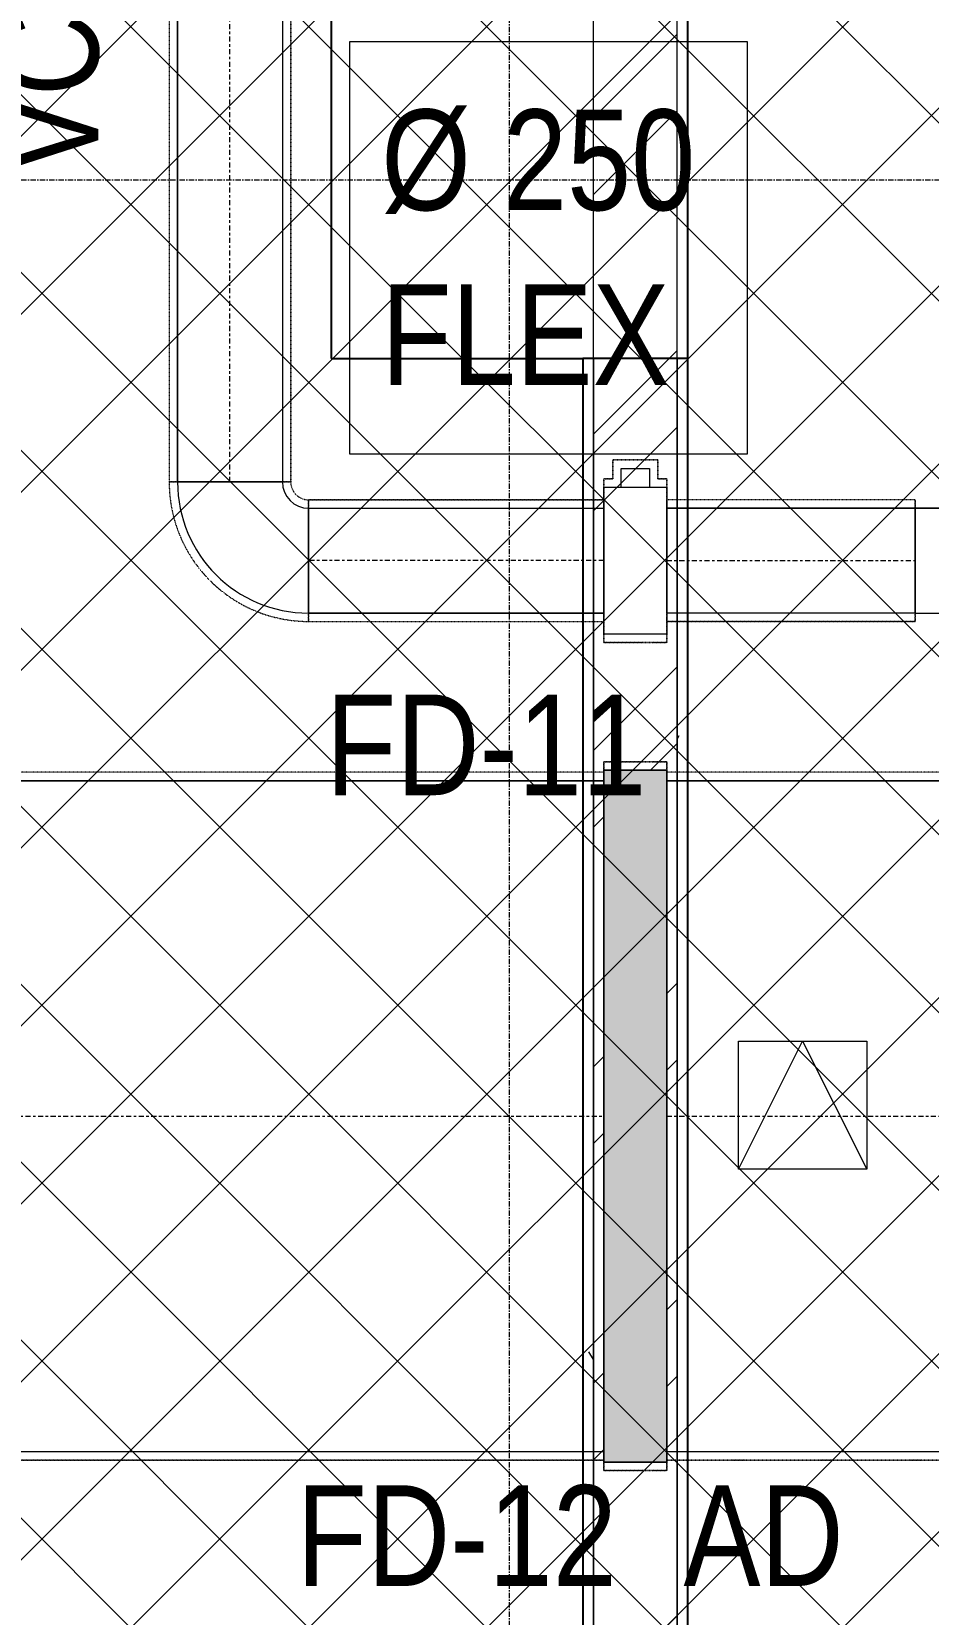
# Model space of a CAD drawing. Header units: inches. Extents: x -83664 to 20107, y -47222 to 19398.
# Drawn here: x -47112 to -44974, y -22184 to -18410 of the extents above; entities that cross this region are included whole.
import ezdxf

# ---------------------------------------------------------------- set-up
doc = ezdxf.new("R2010")
doc.units = ezdxf.units.IN
doc.header["$MEASUREMENT"] = 0
for name, pattern in [('Center', [29.999999, 12, -6, 6, -6]), ('Grid Line', [22.225, 12.7, -3.175, 3.175, -3.175]), ('Hidden 0_50', [1.0584, 0.5292, -0.5292])]:
    doc.linetypes.add(name, pattern=pattern)
doc.layers.add('A-DETL', color=7, linetype='Continuous', lineweight=18, true_color=0x00a600)
doc.layers.add('M-HVAC-DUCT', color=7, linetype='Continuous', lineweight=9, true_color=0xffe97f)
for name, color, linetype, lineweight in [('A-DETL-GENF', 7, 'Continuous', 9), ('A-WALL', 7, 'Continuous', 9), ('A-WALL-PATT', 7, 'Continuous', 25), ('G-ANNO-TEXT', 7, 'Continuous', 9), ('M-HVAC-DUCT-CNTR', 7, 'Center', 9), ('S-GRID', 7, 'Continuous', 9)]:
    doc.layers.add(name, color=color, linetype=linetype, lineweight=lineweight)
doc.styles.add('Arial Narrow_21', font='ARIALN.TTF', dxfattribs={"height": 240})
pattern_1 = [(0, (0, 0), (1219.2, 304.8), [50.292, -864.108, 50.292, -864.108, -4876.8]), (0, (0, 0), (1219.2, 304.8), [-1828.8, 50.292, -1778.508, 50.292, -864.108, -2133.6]), (0, (0, 0), (1219.2, 304.8), [-4572, 50.292, -559.308, 50.292, -1473.708]), (120, (457.2, 152.4), (-873.56454, 903.4582), [50.292, -864.108, 50.292, -864.108, -4876.8]), (120, (457.2, 152.4), (-873.56454, 903.4582), [-1828.8, 50.292, -1778.508, 50.292, -864.108, -2133.6]), (120, (457.2, 152.4), (-873.56454, 903.4582), [-4572, 50.292, -559.308, 50.292, -1473.708]), (240, (609.6, 762), (-345.63546, -1208.2582), [50.292, -864.108, 50.292, -864.108, -4876.8]), (240, (609.6, 762), (-345.63546, -1208.2582), [-1828.8, 50.292, -1778.508, 50.292, -864.108, -2133.6]), (240, (609.6, 762), (-345.63546, -1208.2582), [-4572, 50.292, -559.308, 50.292, -1473.708])]
pattern_2 = [(45, (0, 0), (-377.1708, 377.1708), []), (45, (0, 571.5), (-377.1708, 377.1708), [])]

# ---------------------------------------------------------------- blocks, each defined once
blk = doc.blocks.new('TEMW-ME-DMP-Motorised Fire Damper - MSFD-8296292-FIRST FLOOR AC CONDITIONING LAYOUT - PART A')
at = {"layer": 'M-HVAC-DUCT', "color": 6, "true_color": 0xff00ff}
for p, q in [((-33.75, 220), (-33.75, 175)), ((33.75, 220), (-33.75, 220)), ((33.75, 175), (33.75, 220)), ((75, 175), (-75, 175)), ((-75, 175), (-75, -175)), ((75, -175), (75, 175)), ((-75, -175), (75, -175))]:
    blk.add_line(p, q, dxfattribs=at)
blk = doc.blocks.new('GCE-DA-Fire Damper-Rectangular - Standard-V124-FIRST FLOOR AC CONDITIONING LAYOUT - PART A')
at = {"layer": 'A-DETL-GENF', "true_color": 0xff7f00}
blk.add_hatch(color=30, dxfattribs=at).paths.add_polyline_path([(75, -825), (-75, -825), (-75, 825), (75, 825)])
at = {"layer": 'A-DETL-GENF', "color": 30, "true_color": 0xff7f00}
for p, q in [((75, 825), (-75, 825)), ((-75, 825), (-75, -825)), ((75, -825), (75, 825)), ((-75, -825), (75, -825))]:
    blk.add_line(p, q, dxfattribs=at)
at = {"layer": 'M-HVAC-DUCT', "color": 30, "true_color": 0xff7f00}
for p, q in [((-75, -825), (-75, 825)), ((-75, 825), (75, 825)), ((75, 825), (75, -825)), ((75, -825), (-75, -825))]:
    blk.add_line(p, q, dxfattribs=at)
blk = doc.blocks.new('M_Rec Elbow - Radius - 0_75W-V156-FIRST FLOOR AC CONDITIONING LAYOUT - PART A')
at = {"layer": 'M-HVAC-DUCT', "color": 6, "true_color": 0xff00ff}
for p, q in [((106451.9, 78825.5), (106451.9, 78575.5)), ((106451.9, 78575.5), (106451.9, 78825.5)), ((106514.4, 78825.5), (106451.9, 78825.5)), ((106451.9, 78825.5), (106764.4, 78825.5)), ((106514.4, 78825.5), (106764.4, 78825.5)), ((106514.4, 78575.5), (106514.4, 78825.5)), ((106764.4, 78575.5), (106764.4, 78825.5)), ((106764.4, 78825.5), (106764.4, 78575.5)), ((106451.9, 78575.5), (106514.4, 78575.5)), ((106451.9, 78575.5), (106764.4, 78575.5)), ((106764.4, 78575.5), (106514.4, 78575.5))]:
    blk.add_line(p, q, dxfattribs=at)
blk = doc.blocks.new('M_Rec Elbow - Radius - 0_75W-V97-FIRST FLOOR AC CONDITIONING LAYOUT - PART A')
at = {"layer": 'M-HVAC-DUCT', "color": 6, "true_color": 0xff00ff}
for p, q in [((-125, 187.5), (125, 187.5)), ((125, 187.5), (-125, 187.5)), ((-187.5, 125), (-187.5, -125)), ((-187.5, -125), (-187.5, 125))]:
    blk.add_line(p, q, dxfattribs=at)
for radius in [62.5, 62.5, 312.5, 312.5]:
    blk.add_arc((-187.5, 187.5), radius, 270, 0, dxfattribs=at)
blk = doc.blocks.new('TEMW-SMBZ-HO-BM-HVAC-00002_rvt-1-FIRST FLOOR AC CONDITIONING LAYOUT - PART A')
at = {"layer": 'M-HVAC-DUCT', "color": 6, "linetype": 'Hidden 0_50', "true_color": 0xff00ff}
for p, q in [((104673, 81921.9), (104673, 78888)), ((104673, 81921.9), (104673, 78888)), ((104963, 78888), (104963, 81921.9)), ((104963, 81921.9), (104963, 78888)), ((105838.1, 78940.5), (105730.6, 78940.5)), ((105730.6, 78940.5), (105730.6, 78895.5)), ((105730.6, 78895.5), (105730.6, 78940.5)), ((105730.6, 78940.5), (105838.1, 78940.5)), ((105838.1, 78895.5), (105838.1, 78940.5)), ((105838.1, 78940.5), (105838.1, 78895.5)), ((104963, 78888), (104673, 78888)), ((104673, 78888), (104963, 78888)), ((104963, 78888), (104673, 78888)), ((104673, 78888), (104963, 78888)), ((105730.6, 78895.5), (105709.4, 78895.5)), ((105709.4, 78895.5), (105709.4, 78505.5)), ((105709.4, 78505.5), (105709.4, 78895.5)), ((105709.4, 78895.5), (105730.6, 78895.5)), ((105859.4, 78895.5), (105838.1, 78895.5)), ((105838.1, 78895.5), (105859.4, 78895.5)), ((105859.4, 78505.5), (105859.4, 78895.5)), ((105859.4, 78895.5), (105859.4, 78505.5)), ((105005.5, 78845.5), (105005.5, 78555.5)), ((105005.5, 78555.5), (105005.5, 78845.5)), ((105709.4, 78845.5), (105005.5, 78845.5)), ((105005.5, 78845.5), (105709.4, 78845.5)), ((105005.5, 78555.5), (105005.5, 78845.5)), ((105005.5, 78845.5), (105005.5, 78555.5)), ((105709.4, 78845.5), (105709.4, 78555.5)), ((105709.4, 78555.5), (105709.4, 78845.5)), ((105859.4, 78555.5), (105859.4, 78845.5)), ((105859.4, 78845.5), (105859.4, 78555.5)), ((106451.9, 78845.5), (105859.4, 78845.5)), ((106451.9, 78845.5), (105859.4, 78845.5)), ((106451.9, 78555.5), (106451.9, 78845.5)), ((106451.9, 78845.5), (106451.9, 78555.5)), ((105005.5, 78555.5), (105709.4, 78555.5)), ((105005.5, 78555.5), (105709.4, 78555.5)), ((105859.4, 78555.5), (106451.9, 78555.5)), ((106451.9, 78555.5), (105859.4, 78555.5)), ((105709.4, 78505.5), (105859.4, 78505.5)), ((105859.4, 78505.5), (105709.4, 78505.5))]:
    blk.add_line(p, q, dxfattribs=at)
at = {"layer": 'M-HVAC-DUCT', "color": 6, "true_color": 0xff00ff}
for p, q in [((104693, 78888), (104693, 81921.9)), ((104693, 81921.9), (104693, 78888)), ((104943, 81921.9), (104943, 78888)), ((104943, 81921.9), (104943, 78888)), ((104693, 78888), (104943, 78888)), ((104943, 78888), (104693, 78888)), ((105005.5, 78575.5), (105005.5, 78825.5)), ((105005.5, 78825.5), (105005.5, 78575.5)), ((105005.5, 78825.5), (105709.4, 78825.5)), ((105005.5, 78825.5), (105709.4, 78825.5)), ((105709.4, 78575.5), (105709.4, 78825.5)), ((105709.4, 78825.5), (105709.4, 78575.5)), ((105859.4, 78825.5), (105859.4, 78575.5)), ((105859.4, 78575.5), (105859.4, 78825.5)), ((105859.4, 78825.5), (106451.9, 78825.5)), ((106451.9, 78825.5), (105859.4, 78825.5)), ((106451.9, 78825.5), (106451.9, 78575.5)), ((106451.9, 78575.5), (106451.9, 78825.5)), ((105709.4, 78575.5), (105005.5, 78575.5)), ((105005.5, 78575.5), (105709.4, 78575.5)), ((106451.9, 78575.5), (105859.4, 78575.5)), ((106451.9, 78575.5), (105859.4, 78575.5))]:
    blk.add_line(p, q, dxfattribs=at)
at = {"layer": 'M-HVAC-DUCT', "color": 30, "linetype": 'Hidden 0_50', "true_color": 0xff7f00}
for p, q in [((105859.4, 78220.8), (105709.4, 78220.8)), ((105709.4, 78220.8), (105709.4, 76530.8)), ((105709.4, 76530.8), (105709.4, 78220.8)), ((105709.4, 78220.8), (105859.4, 78220.8)), ((105859.4, 76530.8), (105859.4, 78220.8)), ((105859.4, 78220.8), (105859.4, 76530.8)), ((105709.4, 78195.8), (97340.4, 78195.8)), ((105709.4, 78195.8), (97340.4, 78195.8)), ((105709.4, 76555.8), (105709.4, 78195.8)), ((105709.4, 78195.8), (105709.4, 76555.8)), ((105859.4, 76555.8), (105859.4, 78195.8)), ((105859.4, 78195.8), (105859.4, 76555.8)), ((108459.4, 78195.8), (105859.4, 78195.8)), ((108459.4, 78195.8), (105859.4, 78195.8)), ((97340.4, 76555.8), (105709.4, 76555.8)), ((105709.4, 76555.8), (97340.4, 76555.8)), ((105859.4, 76555.8), (108459.4, 76555.8)), ((108459.4, 76555.8), (105859.4, 76555.8)), ((105709.4, 76530.8), (105859.4, 76530.8)), ((105859.4, 76530.8), (105709.4, 76530.8))]:
    blk.add_line(p, q, dxfattribs=at)
at = {"layer": 'M-HVAC-DUCT', "color": 30, "true_color": 0xff7f00}
for p, q in [((97340.4, 78175.8), (105709.4, 78175.8)), ((105709.4, 78175.8), (97340.4, 78175.8)), ((105709.4, 78175.8), (105709.4, 76575.8)), ((105709.4, 76575.8), (105709.4, 78175.8)), ((105859.4, 78175.8), (105859.4, 76575.8)), ((105859.4, 76575.8), (105859.4, 78175.8)), ((105859.4, 78175.8), (108459.4, 78175.8)), ((108459.4, 78175.8), (105859.4, 78175.8)), ((105709.4, 76575.8), (97340.4, 76575.8)), ((105709.4, 76575.8), (97340.4, 76575.8)), ((108459.4, 76575.8), (105859.4, 76575.8)), ((108459.4, 76575.8), (105859.4, 76575.8))]:
    blk.add_line(p, q, dxfattribs=at)
at = {"layer": 'M-HVAC-DUCT', "color": 6, "linetype": 'Hidden 0_50', "true_color": 0xff00ff}
for radius in [332.5, 332.5, 42.5, 42.5]:
    blk.add_arc((105005.5, 78888), radius, 180, 270, dxfattribs=at)
at = {"layer": 'M-HVAC-DUCT-CNTR', "color": 6, "true_color": 0xff00ff}
for p, q in [((104818, 78888), (104818, 81921.9)), ((105709.4, 78700.5), (105005.5, 78700.5)), ((105859.4, 78700.5), (106451.9, 78700.5))]:
    blk.add_line(p, q, dxfattribs=at)
at = {"layer": 'M-HVAC-DUCT-CNTR', "color": 30, "true_color": 0xff7f00}
for p, q in [((97340.4, 77375.8), (105709.4, 77375.8)), ((105859.4, 77375.8), (108459.4, 77375.8))]:
    blk.add_line(p, q, dxfattribs=at)
at = {"layer": 'M-HVAC-DUCT', "color": 6, "linetype": 'Hidden 0_50', "lineweight": 9, "true_color": 0xff00ff, "extrusion": (0, 0, -1)}
for name, p in [('TEMW-ME-DMP-Motorised Fire Damper - MSFD-8296292-FIRST FLOOR AC CONDITIONING LAYOUT - PART A', (-105784.4, 78700.5)), ('GCE-DA-Fire Damper-Rectangular - Standard-V124-FIRST FLOOR AC CONDITIONING LAYOUT - PART A', (-105784.4, 77375.8))]:
    blk.add_blockref(name, p, dxfattribs=at)
at = {"layer": 'M-HVAC-DUCT', "color": 6, "linetype": 'Hidden 0_50', "lineweight": 9, "true_color": 0xff00ff, "rotation": 270}
blk.add_blockref('M_Rec Elbow - Radius - 0_75W-V97-FIRST FLOOR AC CONDITIONING LAYOUT - PART A', (104818, 78700.5), dxfattribs=at)
at = {"layer": 'M-HVAC-DUCT', "color": 6, "linetype": 'Hidden 0_50', "lineweight": 9, "true_color": 0xff00ff}
blk.add_blockref('M_Rec Elbow - Radius - 0_75W-V156-FIRST FLOOR AC CONDITIONING LAYOUT - PART A', (0, 0), dxfattribs=at)
blk = doc.blocks.new('TEMW-SMBZ-HO-BM-HVAC-00002_rvt-2-FIRST FLOOR AC CONDITIONING LAYOUT - PART A')
at = {"layer": 'M-HVAC-DUCT', "color": 6, "linetype": 'Hidden 0_50', "true_color": 0xff00ff}
for p, q in [((104673, 81921.9), (104673, 78888)), ((104673, 81921.9), (104673, 78888)), ((104963, 78888), (104963, 81921.9)), ((104963, 81921.9), (104963, 78888)), ((105838.1, 78940.5), (105730.6, 78940.5)), ((105730.6, 78940.5), (105730.6, 78895.5)), ((105730.6, 78895.5), (105730.6, 78940.5)), ((105730.6, 78940.5), (105838.1, 78940.5)), ((105838.1, 78895.5), (105838.1, 78940.5)), ((105838.1, 78940.5), (105838.1, 78895.5)), ((104963, 78888), (104673, 78888)), ((104673, 78888), (104963, 78888)), ((104963, 78888), (104673, 78888)), ((104673, 78888), (104963, 78888)), ((105730.6, 78895.5), (105709.4, 78895.5)), ((105709.4, 78895.5), (105709.4, 78505.5)), ((105709.4, 78505.5), (105709.4, 78895.5)), ((105709.4, 78895.5), (105730.6, 78895.5)), ((105859.4, 78895.5), (105838.1, 78895.5)), ((105838.1, 78895.5), (105859.4, 78895.5)), ((105859.4, 78505.5), (105859.4, 78895.5)), ((105859.4, 78895.5), (105859.4, 78505.5)), ((105005.5, 78845.5), (105005.5, 78555.5)), ((105005.5, 78555.5), (105005.5, 78845.5)), ((105709.4, 78845.5), (105005.5, 78845.5)), ((105005.5, 78845.5), (105709.4, 78845.5)), ((105005.5, 78555.5), (105005.5, 78845.5)), ((105005.5, 78845.5), (105005.5, 78555.5)), ((105709.4, 78845.5), (105709.4, 78555.5)), ((105709.4, 78555.5), (105709.4, 78845.5)), ((105859.4, 78555.5), (105859.4, 78845.5)), ((105859.4, 78845.5), (105859.4, 78555.5)), ((106451.9, 78845.5), (105859.4, 78845.5)), ((106451.9, 78845.5), (105859.4, 78845.5)), ((106451.9, 78555.5), (106451.9, 78845.5)), ((106451.9, 78845.5), (106451.9, 78555.5)), ((105005.5, 78555.5), (105709.4, 78555.5)), ((105005.5, 78555.5), (105709.4, 78555.5)), ((105859.4, 78555.5), (106451.9, 78555.5)), ((106451.9, 78555.5), (105859.4, 78555.5)), ((105709.4, 78505.5), (105859.4, 78505.5)), ((105859.4, 78505.5), (105709.4, 78505.5))]:
    blk.add_line(p, q, dxfattribs=at)
at = {"layer": 'M-HVAC-DUCT', "color": 6, "true_color": 0xff00ff}
for p, q in [((104693, 78888), (104693, 81921.9)), ((104693, 81921.9), (104693, 78888)), ((104943, 81921.9), (104943, 78888)), ((104943, 81921.9), (104943, 78888)), ((104693, 78888), (104943, 78888)), ((104943, 78888), (104693, 78888)), ((105005.5, 78575.5), (105005.5, 78825.5)), ((105005.5, 78825.5), (105005.5, 78575.5)), ((105005.5, 78825.5), (105709.4, 78825.5)), ((105005.5, 78825.5), (105709.4, 78825.5)), ((105709.4, 78575.5), (105709.4, 78825.5)), ((105709.4, 78825.5), (105709.4, 78575.5)), ((105859.4, 78825.5), (105859.4, 78575.5)), ((105859.4, 78575.5), (105859.4, 78825.5)), ((105859.4, 78825.5), (106451.9, 78825.5)), ((106451.9, 78825.5), (105859.4, 78825.5)), ((106451.9, 78825.5), (106451.9, 78575.5)), ((106451.9, 78575.5), (106451.9, 78825.5)), ((105709.4, 78575.5), (105005.5, 78575.5)), ((105005.5, 78575.5), (105709.4, 78575.5)), ((106451.9, 78575.5), (105859.4, 78575.5)), ((106451.9, 78575.5), (105859.4, 78575.5))]:
    blk.add_line(p, q, dxfattribs=at)
at = {"layer": 'M-HVAC-DUCT', "color": 30, "linetype": 'Hidden 0_50', "true_color": 0xff7f00}
for p, q in [((105859.4, 78220.8), (105709.4, 78220.8)), ((105709.4, 78220.8), (105709.4, 76530.8)), ((105709.4, 76530.8), (105709.4, 78220.8)), ((105709.4, 78220.8), (105859.4, 78220.8)), ((105859.4, 76530.8), (105859.4, 78220.8)), ((105859.4, 78220.8), (105859.4, 76530.8)), ((105709.4, 78195.8), (97340.4, 78195.8)), ((105709.4, 78195.8), (97340.4, 78195.8)), ((105709.4, 76555.8), (105709.4, 78195.8)), ((105709.4, 78195.8), (105709.4, 76555.8)), ((105859.4, 76555.8), (105859.4, 78195.8)), ((105859.4, 78195.8), (105859.4, 76555.8)), ((108459.4, 78195.8), (105859.4, 78195.8)), ((108459.4, 78195.8), (105859.4, 78195.8)), ((97340.4, 76555.8), (105709.4, 76555.8)), ((105709.4, 76555.8), (97340.4, 76555.8)), ((105859.4, 76555.8), (108459.4, 76555.8)), ((108459.4, 76555.8), (105859.4, 76555.8)), ((105709.4, 76530.8), (105859.4, 76530.8)), ((105859.4, 76530.8), (105709.4, 76530.8))]:
    blk.add_line(p, q, dxfattribs=at)
at = {"layer": 'M-HVAC-DUCT', "color": 30, "true_color": 0xff7f00}
for p, q in [((97340.4, 78175.8), (105709.4, 78175.8)), ((105709.4, 78175.8), (97340.4, 78175.8)), ((105709.4, 78175.8), (105709.4, 76575.8)), ((105709.4, 76575.8), (105709.4, 78175.8)), ((105859.4, 78175.8), (105859.4, 76575.8)), ((105859.4, 76575.8), (105859.4, 78175.8)), ((105859.4, 78175.8), (108459.4, 78175.8)), ((108459.4, 78175.8), (105859.4, 78175.8)), ((105709.4, 76575.8), (97340.4, 76575.8)), ((105709.4, 76575.8), (97340.4, 76575.8)), ((108459.4, 76575.8), (105859.4, 76575.8)), ((108459.4, 76575.8), (105859.4, 76575.8))]:
    blk.add_line(p, q, dxfattribs=at)
at = {"layer": 'M-HVAC-DUCT', "color": 6, "linetype": 'Hidden 0_50', "true_color": 0xff00ff}
for radius in [332.5, 332.5, 42.5, 42.5]:
    blk.add_arc((105005.5, 78888), radius, 180, 270, dxfattribs=at)
at = {"layer": 'M-HVAC-DUCT-CNTR', "color": 6, "true_color": 0xff00ff}
for p, q in [((104818, 78888), (104818, 81921.9)), ((105709.4, 78700.5), (105005.5, 78700.5)), ((105859.4, 78700.5), (106451.9, 78700.5))]:
    blk.add_line(p, q, dxfattribs=at)
at = {"layer": 'M-HVAC-DUCT-CNTR', "color": 30, "true_color": 0xff7f00}
for p, q in [((97340.4, 77375.8), (105709.4, 77375.8)), ((105859.4, 77375.8), (108459.4, 77375.8))]:
    blk.add_line(p, q, dxfattribs=at)
at = {"layer": 'M-HVAC-DUCT', "color": 6, "linetype": 'Hidden 0_50', "lineweight": 9, "true_color": 0xff00ff, "extrusion": (0, 0, -1)}
for name, p in [('TEMW-ME-DMP-Motorised Fire Damper - MSFD-8296292-FIRST FLOOR AC CONDITIONING LAYOUT - PART A', (-105784.4, 78700.5)), ('GCE-DA-Fire Damper-Rectangular - Standard-V124-FIRST FLOOR AC CONDITIONING LAYOUT - PART A', (-105784.4, 77375.8))]:
    blk.add_blockref(name, p, dxfattribs=at)
at = {"layer": 'M-HVAC-DUCT', "color": 6, "linetype": 'Hidden 0_50', "lineweight": 9, "true_color": 0xff00ff, "rotation": 270}
blk.add_blockref('M_Rec Elbow - Radius - 0_75W-V97-FIRST FLOOR AC CONDITIONING LAYOUT - PART A', (104818, 78700.5), dxfattribs=at)
at = {"layer": 'M-HVAC-DUCT', "color": 6, "linetype": 'Hidden 0_50', "lineweight": 9, "true_color": 0xff00ff}
blk.add_blockref('M_Rec Elbow - Radius - 0_75W-V156-FIRST FLOOR AC CONDITIONING LAYOUT - PART A', (0, 0), dxfattribs=at)
blk = doc.blocks.new('SMBZ_Hospital Arch Model_2026_01_29_rvt-1-FIRST FLOOR AC CONDITIONING LAYOUT - PART A')
at = {"layer": 'A-WALL-PATT', "lineweight": 9, "true_color": 0xbbbbbb}
h = blk.add_hatch(dxfattribs=at)
h.set_pattern_fill('FP_12', color=9, style=0, pattern_type=2)
h.set_pattern_definition(pattern_2)
h.paths.add_polyline_path([(105709.4, 57932.7), (105709.4, 59448.1), (105859.4, 59448.1), (105859.4, 57932.7), (105884.4, 57932.7), (105884.4, 83707.7), (105684.4, 83707.7), (105684.4, 57932.7)])
h.paths.add_polyline_path([(105847.3, 62670.6), (105709.4, 62670.6), (105709.4, 64220.6), (105859.4, 64220.6), (105859.4, 62670.6)])
h.paths.add_polyline_path([(105859.4, 65380.5), (105709.4, 65380.5), (105709.4, 65654.5), (105859.4, 65654.5)])
h.paths.add_polyline_path([(105859.4, 66975.6), (105709.4, 66975.6), (105709.4, 67249.6), (105859.4, 67249.6)])
h.paths.add_polyline_path([(105859.4, 76550.8), (105709.4, 76550.8), (105709.4, 78200.8), (105859.4, 78200.8)])
h.paths.add_polyline_path([(105859.4, 80347.3), (105709.4, 80347.3), (105709.4, 81171.3), (105859.4, 81171.3)])
h = blk.add_hatch(dxfattribs=at)
h.set_pattern_fill('FP_13', color=9, style=0, pattern_type=2)
h.set_pattern_definition(pattern_1)
h.paths.add_polyline_path([(105884.4, 57932.7), (105909.4, 57932.7), (105909.4, 83732.7), (105884.4, 83732.7), (105884.4, 58109.2)])
h = blk.add_hatch(dxfattribs=at)
h.set_pattern_fill('FP_13', color=9, style=0, pattern_type=2)
h.set_pattern_definition(pattern_1)
h.paths.add_polyline_path([(105684.4, 57932.7), (105684.4, 83482.7), (105659.4, 83482.7), (105659.4, 57932.7)])
h = blk.add_hatch(dxfattribs=at)
h.set_pattern_fill('FP_13', color=9, style=0, pattern_type=2)
h.set_pattern_definition(pattern_1)
h.paths.add_polyline_path([(105659.4, 79182.7), (105659.4, 80032.7), (105059.4, 80032.7), (105059.4, 79182.7)])
h = blk.add_hatch(dxfattribs=at)
h.set_pattern_fill('FP_13', color=9, style=0, pattern_type=2)
h.set_pattern_definition(pattern_1)
h.paths.add_polyline_path([(105684.4, 71032.7), (105684.4, 79182.7), (105659.4, 79182.7), (105659.4, 71032.7)])
h = blk.add_hatch(dxfattribs=at)
h.set_pattern_fill('FP_12', color=9, style=0, pattern_type=2)
h.set_pattern_definition(pattern_2)
h.paths.add_polyline_path([(105684.4, 71032.7), (105884.4, 71032.7), (105884.4, 79182.7), (105684.4, 79182.7), (105684.4, 75119.3)])
h.paths.add_polyline_path([(105859.4, 76550.8), (105709.4, 76550.8), (105709.4, 78200.8), (105859.4, 78200.8)])
h = blk.add_hatch(dxfattribs=at)
h.set_pattern_fill('FP_13', color=9, style=0, pattern_type=2)
h.set_pattern_definition(pattern_1)
h.paths.add_polyline_path([(105909.4, 71032.7), (105909.4, 79182.7), (105884.4, 79182.7), (105884.4, 71032.7)])
at = {"layer": 'A-WALL', "color": 9, "true_color": 0xbbbbbb}
for p, q in [((105884.4, 61182.7), (105884.4, 83707.7)), ((105909.4, 61182.7), (105909.4, 83732.7)), ((105684.4, 61182.7), (105684.4, 83482.7)), ((105059.4, 79182.7), (105059.4, 80032.7)), ((105659.4, 79182.7), (105059.4, 79182.7)), ((105659.4, 79182.7), (105909.4, 79182.7)), ((105659.4, 79182.7), (105659.4, 71032.7)), ((105659.4, 79182.7), (105659.4, 71032.7)), ((105684.4, 79182.7), (105684.4, 71032.7)), ((105884.4, 79182.7), (105884.4, 71032.7)), ((105909.4, 71032.7), (105909.4, 79182.7))]:
    blk.add_line(p, q, dxfattribs=at)
at = {"layer": 'A-WALL', "color": 9, "lineweight": 25, "true_color": 0xbbbbbb}
for p, q in [((105909.4, 61182.7), (105909.4, 83732.7)), ((105059.4, 80032.7), (105059.4, 79182.7)), ((105059.4, 79182.7), (105659.4, 79182.7)), ((105909.4, 79182.7), (105659.4, 79182.7)), ((105659.4, 79182.7), (105659.4, 71032.7)), ((105659.4, 79182.7), (105659.4, 71032.7)), ((105909.4, 71032.7), (105909.4, 79182.7))]:
    blk.add_line(p, q, dxfattribs=at)

msp = doc.modelspace()

# ---------------------------------------------------------------- hatches: boundary and pattern name
at = {"layer": 'A-DETL-GENF', "true_color": 0xff0000}
h = msp.add_hatch(dxfattribs=at)
h.set_pattern_fill('FP_59', color=1, style=0, pattern_type=2)
h.set_pattern_definition([(45, (-151456.65, -98372.2), (-212.13203, 212.13203), []), (135, (-151456.65, -98372.2), (-212.13203, -212.13203), [])])
h.paths.add_polyline_path([(-62993, -37189.5), (-27297.3, -37189.5), (-27297.3, -98.4), (-62993, -98.4), (-62993, -33333)])

# ---------------------------------------------------------------- linework, layer by layer
at = {"layer": 'A-DETL', "color": 7, "lineweight": 9}
for p, q in [((-45426, -20817.3), (-45120.6, -20817.3)), ((-45426, -21122.7), (-45426, -20817.3)), ((-45426, -21122.7), (-45273.3, -20817.3)), ((-45273.3, -20817.3), (-45120.6, -21122.7)), ((-45120.6, -20817.3), (-45120.6, -21122.7)), ((-45120.6, -21122.7), (-45426, -21122.7))]:
    msp.add_line(p, q, dxfattribs=at)
at = {"layer": 'G-ANNO-TEXT', "flags": 128}
msp.add_lwpolyline([(-46353.2, -18433.6), (-45405.9, -18433.6), (-45405.9, -19417.6), (-46353.2, -19417.6)], close=True, dxfattribs=at)
at = {"layer": 'S-GRID', "color": 254, "linetype": 'Grid Line', "true_color": 0xdcdcdc}
for p, q in [((-45972.3, -44103.7), (-45972.3, 15149.1)), ((20106.7, -18764.5), (-81517, -18764.5))]:
    msp.add_line(p, q, dxfattribs=at)

# ---------------------------------------------------------------- block references
at = {"lineweight": 5}
for name in ['SMBZ_Hospital Arch Model_2026_01_29_rvt-1-FIRST FLOOR AC CONDITIONING LAYOUT - PART A', 'TEMW-SMBZ-HO-BM-HVAC-00002_rvt-1-FIRST FLOOR AC CONDITIONING LAYOUT - PART A', 'TEMW-SMBZ-HO-BM-HVAC-00002_rvt-2-FIRST FLOOR AC CONDITIONING LAYOUT - PART A']:
    msp.add_blockref(name, (-151456.7, -98372.2), dxfattribs=at)

# ---------------------------------------------------------------- texts
at = {"layer": 'G-ANNO-TEXT', "insert": (-47192.5, -18747.6), "char_height": 240, "width": 733.544, "attachment_point": 1, "rotation": 90, "style": 'Arial Narrow_21'}
msp.add_mtext('VCD', dxfattribs=at)
at = {"layer": 'G-ANNO-TEXT', "char_height": 240, "attachment_point": 1, "style": 'Arial Narrow_21'}
for s, insert, width in [('Ø 250', (-46278.2, -18596), 937.974), ('FLEX', (-46278.2, -19012.7), 865.822), ('FD-11', (-46410, -19991), 974.05), ('FD-12', (-46479.8, -21876.5), 974.05), ('AD', (-45557.2, -21876.5), 481.012)]:
    msp.add_mtext(s, dxfattribs=dict(at, insert=insert, width=width))

doc.saveas('drawing.dxf')
